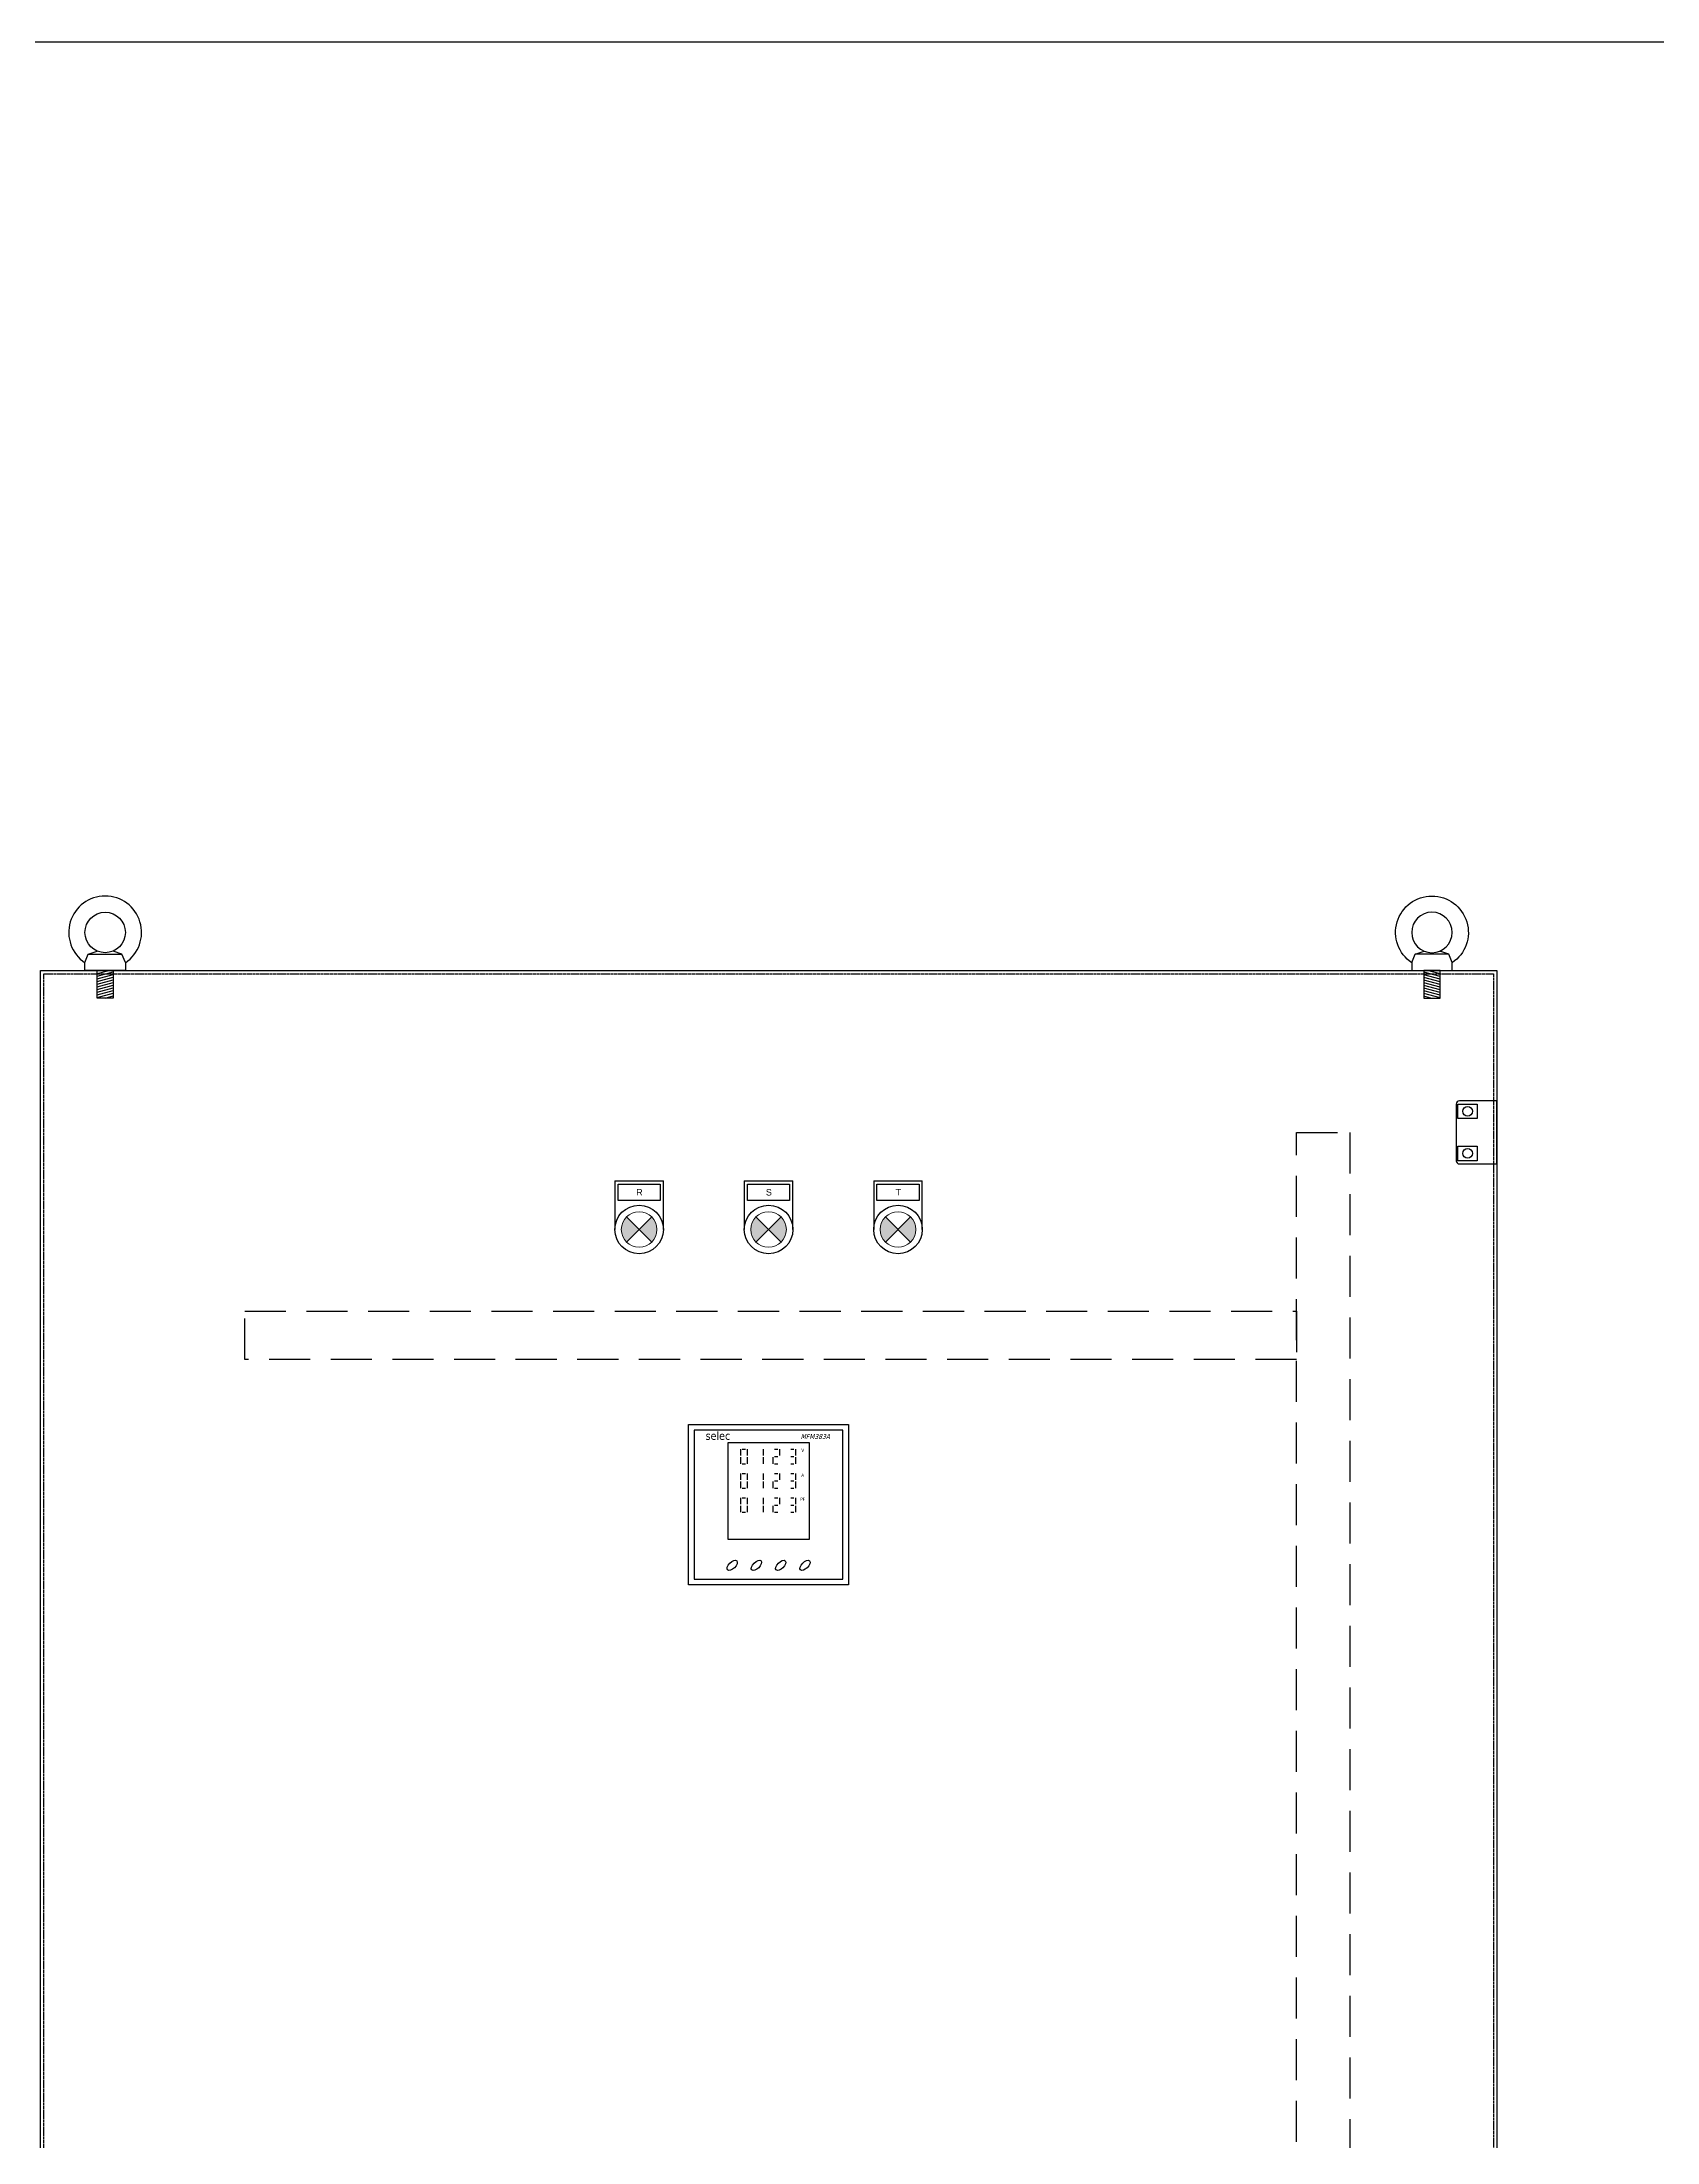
# Model space of a CAD drawing. Header units: millimetres. Extents: x 0 to 7339, y 0 to 5189.
# Drawn here: x 1020 to 2018, y 3892 to 5189 of the extents above; entities that cross this region are included whole.
import ezdxf
from ezdxf.enums import TextEntityAlignment as Align

# ---------------------------------------------------------------- set-up
doc = ezdxf.new("R2010")
doc.units = ezdxf.units.MM
for name, pattern in [('DASHED', [0.75, 0.5, -0.25]), ('HIDDEN2', [4.7625, 3.175, -1.5875]), ('HIDDENX2', [19.05, 12.7, -6.35])]:
    doc.linetypes.add(name, pattern=pattern)
doc.layers.add('01', color=7, linetype='HIDDEN2')
doc.layers.add('07', color=5, linetype='Continuous', lineweight=5)
doc.styles.add('Arial', font='arial.ttf')
doc.styles.add('Arial-Black', font='txt')
doc.styles.add('Tahoma (Input Text)', font='tahoma.ttf')

# ---------------------------------------------------------------- blocks, each defined once
blk = doc.blocks.new('khungtenAsean2')
at = {"color": 7}
blk.add_lwpolyline([(0, 0), (2970, 0), (2970, -2100), (0, -2100)], close=True, dxfattribs=at)
at = {"color": 1, "style": 'Tahoma (Input Text)', "flags": 8}
for tag, p in [('#03', (506.57, -2019.3)), ('#01', (137.05, -2021.28)), ('#05', (1106.63, -2021.28)), ('#07', (1834.68, -2021.28)), ('#09', (2146.72, -2021.28)), ('#02', (98.46, -2081.28)), ('#04', (486.11, -2081.28)), ('#06', (1065.33, -2081.28)), ('#08', (1817.45, -2081.28)), ('#10', (2146.72, -2081.28))]:
    blk.add_attdef(tag, p, '', height=25, dxfattribs=at)
blk.add_attdef('#11', text='', height=25, dxfattribs=at).set_placement((2914.99, -2067.35), align=Align.CENTER)
blk = doc.blocks.new('Moccauf10')
h = blk.add_hatch()
h.set_pattern_fill('ANSI31', color=8, scale=0.5, angle=330, style=0)
h.set_pattern_definition([(15, (-83193.6702, -36410.4482), (-0.410875234, 1.53340725), [])])
h.paths.add_polyline_path([(5, -23.5), (-5, -23.5), (-5, -40.5), (5, -40.5)])
at = {"color": 8}
for p, q in [((-10.4, -13.5), (-4.9, -11.5)), ((10.4, -13.5), (4.9, -11.5)), ((-12.5, -18.5), (-10.4, -13.5)), ((12.5, -18.5), (10.4, -13.5))]:
    blk.add_line(p, q, dxfattribs=at)
for points in [[(12.5, -18.5), (12.5, -23.5), (-12.5, -23.5), (-12.5, -18.5)], [(-10.4, -13.5), (10.4, -13.5)]]:
    blk.add_lwpolyline(points, dxfattribs=at)
blk.add_lwpolyline([(-5, -23.5), (5, -23.5), (5, -40.5), (-5, -40.5)], close=True, dxfattribs=at)
blk.add_circle((0, 0), 12.5, dxfattribs=at)
blk.add_arc((0, 0), 22.5, 303.749, 236.251, dxfattribs=at)
blk = doc.blocks.new('HL044-1')
at = {"color": 1}
blk.add_lwpolyline([(2, 0), (25, 0), (25, 39), (2, 39, 0.414214), (0, 37), (0, 2, 0.414214)], format="xyb", close=True, dxfattribs=at)
for centre in [(7, 32.5), (7, 6.5)]:
    blk.add_circle(centre, 3, dxfattribs=at)
blk = doc.blocks.new('Den XANH')
h = blk.add_hatch(color=5)
h.paths.add_polyline_path([(15, 15), (22.8, 7.2, 0.198912), (26, 15, 0.198912), (22.8, 22.8)])
h.paths.add_polyline_path([(15, 15), (7.2, 22.8, 0.198912), (4, 15, 0.198912), (7.2, 7.2)])
at = {"color": 7}
for p, q in [((0, 45), (30, 45)), ((0, 45), (0, 15)), ((30, 15), (30, 45))]:
    blk.add_line(p, q, dxfattribs=at)
blk.add_lwpolyline([(2, 43), (28, 43), (28, 33), (2, 33)], close=True, dxfattribs=at)
blk.add_circle((15, 15), 15, dxfattribs=at)
at = {"layer": '07', "color": 5, "linetype": 'Continuous', "lineweight": 5, "ltscale": 3}
for p, q in [((22.8, 22.8), (7.2, 7.2)), ((7.2, 22.8), (22.8, 7.2))]:
    blk.add_line(p, q, dxfattribs=at)
blk.add_circle((15, 15), 11, dxfattribs=at)
at = {"layer": '01', "color": 2, "linetype": 'Continuous', "lineweight": 5, "style": 'Arial-Black'}
blk.add_attdef('T-SP', text='', height=2.4, dxfattribs=at).set_placement((15.2, 36), align=Align.CENTER)
blk = doc.blocks.new('Den DO')
h = blk.add_hatch(color=1)
h.paths.add_polyline_path([(7.2, 7.2), (15, 15), (7.2, 22.8, 0.198912), (4, 15, 0.198912)])
h.paths.add_polyline_path([(26, 15, 0.198912), (22.8, 22.8), (15, 15), (22.8, 7.2, 0.198912)])
at = {"color": 7}
for p, q in [((0, 45), (30, 45)), ((0, 45), (0, 15)), ((30, 15), (30, 45))]:
    blk.add_line(p, q, dxfattribs=at)
blk.add_lwpolyline([(2, 43), (28, 43), (28, 33), (2, 33)], close=True, dxfattribs=at)
blk.add_circle((15, 15), 15, dxfattribs=at)
at = {"layer": '07', "color": 1, "linetype": 'Continuous', "lineweight": 5, "ltscale": 3}
for p, q in [((22.8, 22.8), (7.2, 7.2)), ((7.2, 22.8), (22.8, 7.2))]:
    blk.add_line(p, q, dxfattribs=at)
blk.add_circle((15, 15), 11, dxfattribs=at)
at = {"layer": '01', "color": 2, "linetype": 'Continuous', "lineweight": 5, "style": 'Arial-Black'}
blk.add_attdef('T-SP', text='', height=2.4, dxfattribs=at).set_placement((15.2, 36), align=Align.CENTER)
blk = doc.blocks.new('Den VANG')
h = blk.add_hatch(color=2)
h.paths.add_polyline_path([(22.8, 7.2, 0.198912), (26, 15, 0.198912), (22.8, 22.8), (15, 15)])
h.paths.add_polyline_path([(7.2, 7.2), (15, 15), (7.2, 22.8, 0.198912), (4, 15, 0.198912)])
at = {"color": 7}
for p, q in [((0, 45), (30, 45)), ((0, 45), (0, 15)), ((30, 15), (30, 45))]:
    blk.add_line(p, q, dxfattribs=at)
blk.add_lwpolyline([(2, 43), (28, 43), (28, 33), (2, 33)], close=True, dxfattribs=at)
blk.add_circle((15, 15), 15, dxfattribs=at)
at = {"layer": '07', "color": 2, "linetype": 'Continuous', "lineweight": 5, "ltscale": 3}
for p, q in [((22.8, 22.8), (7.2, 7.2)), ((7.2, 22.8), (22.8, 7.2))]:
    blk.add_line(p, q, dxfattribs=at)
blk.add_circle((15, 15), 11, dxfattribs=at)
at = {"layer": '01', "color": 2, "linetype": 'Continuous', "lineweight": 5, "style": 'Arial-Black'}
blk.add_attdef('T-SP', text='', height=2.4, dxfattribs=at).set_placement((15.2, 36), align=Align.CENTER)
blk = doc.blocks.new('A$C1C334A4C')
at = {"color": 6}
for p, q in [((32.2, 83.8), (32.2, 79.8)), ((32.2, 78.8), (32.2, 74.8)), ((33.2, 83.8), (35.2, 83.8)), ((36.2, 83.8), (36.2, 79.8)), ((36.2, 78.8), (36.2, 74.8)), ((46.2, 83.8), (46.2, 79.8)), ((46.2, 78.8), (46.2, 74.8)), ((52.2, 78.8), (52.2, 74.8)), ((53.2, 83.8), (55.2, 83.8)), ((53.2, 79.3), (55.2, 79.3)), ((56.2, 83.8), (56.2, 79.8)), ((63.2, 83.8), (65.2, 83.8)), ((63.2, 79.3), (65.2, 79.3)), ((66.2, 83.8), (66.2, 79.8)), ((66.2, 78.8), (66.2, 74.8)), ((32.2, 68.8), (32.2, 64.8)), ((33.2, 74.8), (35.2, 74.8)), ((33.2, 68.8), (35.2, 68.8)), ((36.2, 68.8), (36.2, 64.8)), ((46.2, 68.8), (46.2, 64.8)), ((53.2, 74.8), (55.2, 74.8)), ((53.2, 68.8), (55.2, 68.8)), ((56.2, 68.8), (56.2, 64.8)), ((63.2, 74.8), (65.2, 74.8)), ((63.2, 68.8), (65.2, 68.8)), ((66.2, 68.8), (66.2, 64.8)), ((32.2, 63.8), (32.2, 59.8)), ((32.2, 53.8), (32.2, 49.8)), ((33.2, 59.8), (35.2, 59.8)), ((33.2, 53.8), (35.2, 53.8)), ((36.2, 63.8), (36.2, 59.8)), ((36.2, 53.8), (36.2, 49.8)), ((46.2, 63.8), (46.2, 59.8)), ((46.2, 53.8), (46.2, 49.8)), ((52.2, 63.8), (52.2, 59.8)), ((53.2, 64.3), (55.2, 64.3)), ((53.2, 59.8), (55.2, 59.8)), ((53.2, 53.8), (55.2, 53.8)), ((56.2, 53.8), (56.2, 49.8)), ((63.2, 64.3), (65.2, 64.3)), ((63.2, 59.8), (65.2, 59.8)), ((63.2, 53.8), (65.2, 53.8)), ((66.2, 63.8), (66.2, 59.8)), ((66.2, 53.8), (66.2, 49.8)), ((32.2, 48.8), (32.2, 44.8)), ((33.2, 44.8), (35.2, 44.8)), ((36.2, 48.8), (36.2, 44.8)), ((46.2, 48.8), (46.2, 44.8)), ((52.2, 48.8), (52.2, 44.8)), ((53.2, 49.3), (55.2, 49.3)), ((53.2, 44.8), (55.2, 44.8)), ((63.2, 49.3), (65.2, 49.3)), ((63.2, 44.8), (65.2, 44.8)), ((66.2, 48.8), (66.2, 44.8))]:
    blk.add_line(p, q, dxfattribs=at)
for points in [[(0, 99), (99, 99), (99, 0), (0, 0)], [(24.5, 88), (74.5, 88), (74.5, 28), (24.5, 28)]]:
    blk.add_lwpolyline(points, close=True, dxfattribs=at)
at = {"color": 2}
blk.add_lwpolyline([(3.5, 3.5), (95.5, 3.5), (95.5, 95.5), (3.5, 95.5)], close=True, dxfattribs=at)
at = {"color": 6}
for centre in [(27, 12), (42, 12), (57, 12), (72, 12)]:
    blk.add_ellipse(centre, major_axis=(2.83, 2.83), ratio=0.5, dxfattribs=at)
at = {"color": 6, "width": 2201.82, "attachment_point": 5}
for s, insert, char_height in [('{\\fTahoma|b0|i0|c0|p34;selec}', (18.2, 92), 5), ('{\\fTahoma|b0|i1|c0|p34;MFM383A}', (78.4, 91.6), 3), ('{\\fTahoma|b0|i0|c0|p34;V}', (70.6, 83.1), 2), ('{\\fTahoma|b0|i0|c0|p34;A}', (70.6, 67.7), 2), ('{\\fTahoma|b0|i0|c0|p34;PF}', (70.6, 52.9), 2)]:
    blk.add_mtext(s, dxfattribs=dict(at, insert=insert, char_height=char_height))

msp = doc.modelspace()

# ---------------------------------------------------------------- linework, layer by layer
at = {"color": 7}
msp.add_lwpolyline([(1019.3, 4615.6), (1919.3, 4615.6), (1919.3, 2915.6), (1019.3, 2915.6)], close=True, dxfattribs=at)
at = {"color": 7, "linetype": 'DASHED'}
msp.add_lwpolyline([(1021.3, 4613.6), (1917.3, 4613.6), (1917.3, 2917.6), (1021.3, 2917.6)], close=True, dxfattribs=at)
at = {"color": 2}
for points in [[(1895.3, 4533.1), (1907.3, 4533.1), (1907.3, 4524.1), (1895.3, 4524.1)], [(1895.3, 4507.1), (1907.3, 4507.1), (1907.3, 4498.1), (1895.3, 4498.1)]]:
    msp.add_lwpolyline(points, close=True, dxfattribs=at)
at = {"color": 7, "linetype": 'HIDDENX2', "ltscale": 2}
for points in [[(1795.6, 4515.6), (1828.6, 4515.6), (1828.6, 3015.6), (1795.6, 3015.6)], [(1145.6, 4405.2), (1795.6, 4405.2), (1795.6, 4375.2), (1145.6, 4375.2)]]:
    msp.add_lwpolyline(points, close=True, dxfattribs=at)

# ---------------------------------------------------------------- block references
at = {"color": 7, "xscale": 2.471040000003995, "yscale": 2.471040000003995, "zscale": 2.471040000003995}
msp.add_blockref('khungtenAsean2', (0, 5189.2), dxfattribs=at)
at = {"color": 7}
for name, p in [('Moccauf10', (1059.3, 4639.1)), ('HL044-1', (1894.3, 4496.1)), ('A$C1C334A4C', (1419.8, 4236.1))]:
    msp.add_blockref(name, p, dxfattribs=at)
at = {"color": 7, "xscale": -1}
msp.add_blockref('Moccauf10', (1879.3, 4639.1), dxfattribs=at)
at = {"color": 7}
ref = msp.add_blockref('Den DO', (1374.3, 4440.6), dxfattribs=at)
ref.add_attrib('T-SP', 'R', dxfattribs={"layer": '01', "color": 2, "linetype": 'Continuous', "lineweight": 5, "height": 4, "style": 'Arial'}).set_placement((1389.5, 4476.6), align=Align.CENTER)
ref = msp.add_blockref('Den VANG', (1454.3, 4440.6), dxfattribs=at)
ref.add_attrib('T-SP', 'S', dxfattribs={"layer": '01', "color": 2, "linetype": 'Continuous', "lineweight": 5, "height": 4, "style": 'Arial'}).set_placement((1469.5, 4476.6), align=Align.CENTER)
ref = msp.add_blockref('Den XANH', (1534.3, 4440.6), dxfattribs=at)
ref.add_attrib('T-SP', 'T', dxfattribs={"layer": '01', "color": 2, "linetype": 'Continuous', "lineweight": 5, "height": 4, "style": 'Arial'}).set_placement((1549.5, 4476.6), align=Align.CENTER)

doc.saveas('drawing.dxf')
